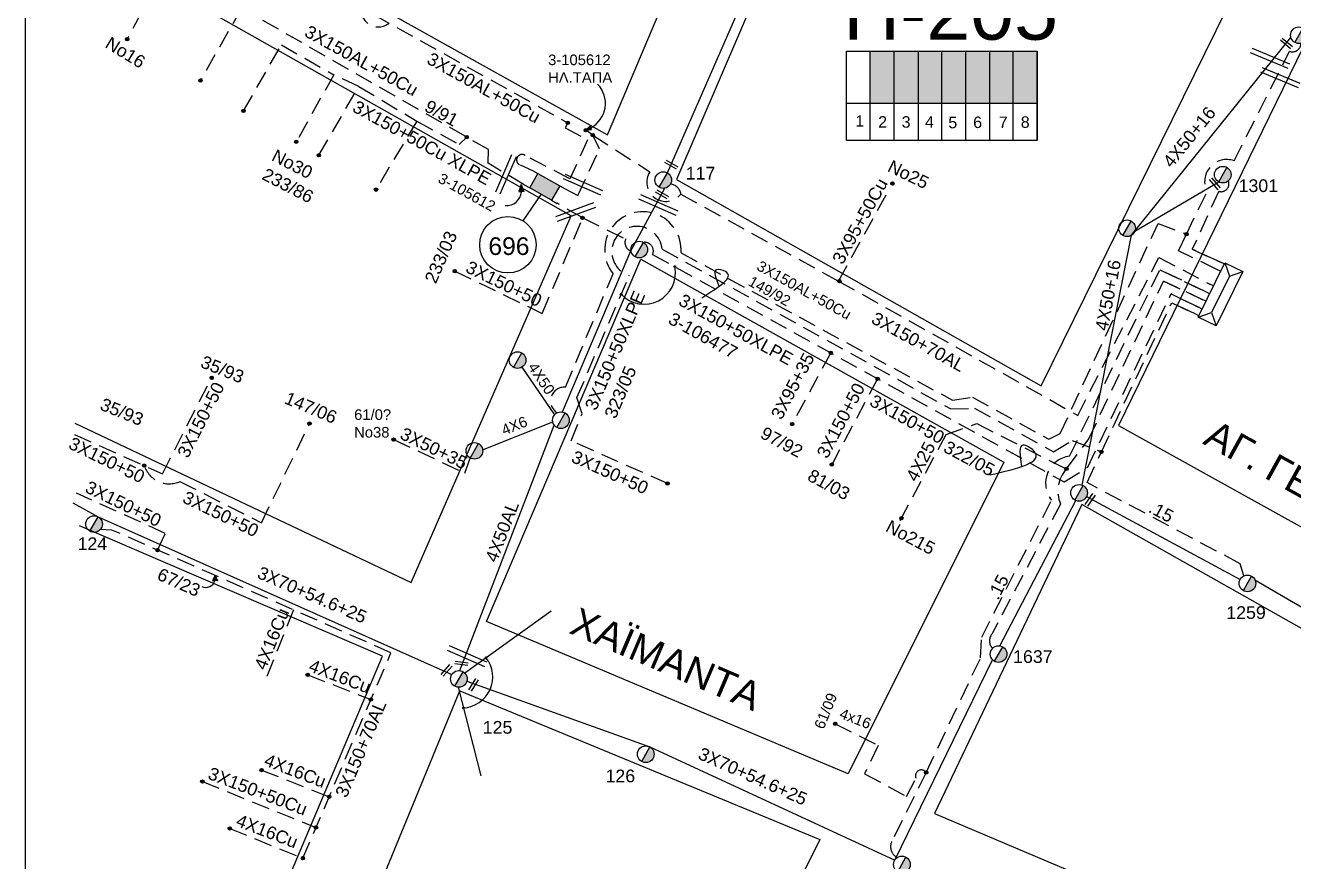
# Model space of a CAD drawing. Header units: millimetres. Extents: x 1421 to 7149, y 883 to 1925.
# Drawn here: x 5038.3 to 5217.9, y 1139.5 to 1257.9 of the extents above; entities that cross this region are included whole.
import ezdxf

# ---------------------------------------------------------------- set-up
doc = ezdxf.new("R2010")
doc.units = ezdxf.units.MM
doc.linetypes.add('DASHED', pattern=[19.05, 12.7, -6.35])
for name, color, linetype in [('3X50+35+13_5', 7, 'Continuous'), ('4x6', 7, 'SYN_LINE'), ('Link Box 4 Διευθύνσεων', 7, 'Continuous'), ('Pillar', 7, 'Continuous'), ('Άγνωστα', 7, 'Continuous'), ('Γυμνά εναέρια ΧΤ (3Φ)   4x16CU', 7, 'Continuous'), ('Γυμνά εναέρια ΧΤ (3Φ) 4x50AL', 7, 'Continuous'), ('Γυμνά εναέρια ΧΤ και ΦΟΠ (3Φ)   4x50+16AL', 7, 'Continuous'), ('Καλωδια Χ.Τ 3x95+35', 7, 'DASHED'), ('Καλωδια Χ.Τ. 3x50+35', 7, 'Continuous'), ('Καλωδια ΧΤ  3X95+50', 7, 'Continuous'), ('Καλώδια ΧΤ   3x150+50CU', 7, 'DASHED'), ('Καλώδια ΧΤ   3x150+70AL', 7, 'DASHED'), ('Καλώδια ΧΤ   3x150AL+50CU', 7, 'DASHED'), ('Μηχανική τομή', 7, 'Continuous'), ('Στύλος ΦΜ', 7, 'Continuous'), ('Στύλος ΦΜ @ 1', 7, 'Continuous'), ('Συνδέσεις', 7, 'Continuous'), ('Συνεστραμμένα ΧΤ   3x70+54.6+25 AL', 7, 'SYN_LINE'), ('Τομή', 7, 'Continuous'), ('Υπογεια Καλωδια Δικτυου ΧΤ 4X25', 7, 'DASHED'), ('Υποσταθμός πόλεως', 7, 'Continuous'), ('Υπόβαθρο ΔΕΗ', 7, 'Continuous'), ('Υπόγεια Καλώδια Δικτύου ΧΤ   .15', 7, 'DASHED'), ('Υπόγεια καλώδια Παροχών ΧΤ   4x16AL', 7, 'DASHED'), ('Υπόγεια καλώδια Παροχών ΧΤ   4x50AL', 7, 'DASHED')]:
    doc.layers.add(name, color=color, linetype=linetype)
doc.styles.add('arial', font='ARIAL.TTF')
doc.styles.get("Standard").update_dxf_attribs({"font": 'ARIAL.TTF'})
doc.linetypes.add('SYN_LINE', pattern='A,0.5,-0.0001,["/\\/\\/\\/",Standard,S=0.1,R=0,X=0,Y=-0.05],-0.25', length=0.7501)

# ---------------------------------------------------------------- blocks, each defined once
blk = doc.blocks.new('ΥΠΑΡΧΩΝ ΤΣΙΜΕΝΤΕΝΙΟΣ ΣΤΥΛΟΣ')
at = {"layer": 'Στύλος ΦΜ'}
blk.add_hatch(color=256, dxfattribs=at).paths.add_polyline_path([(-1.29, -2.28, 0.574793), (2.62, 0, 0.268822), (1.3, 2.27)])
blk.add_line((-1.29, -2.28), (1.3, 2.27), dxfattribs=at)
blk.add_circle((0, 0), 2.62, dxfattribs=at)
at = {"layer": 'Στύλος ΦΜ', "flags": 4}
for tag, p in [('ΑΡΙΘΜΟΣ', (-4.68, 8.05)), ('ΤΥΠΟΣ', (-4.91, 3.03))]:
    blk.add_attdef(tag, p, '', height=4, dxfattribs=at)
blk = doc.blocks.new('LINK BOX 4 ΑΝΑΧΩΡΗΣΕΩΝ')
at = {"layer": 'Link Box 4 Διευθύνσεων', "ltscale": 40}
blk.add_hatch(color=256, dxfattribs=at).paths.add_polyline_path([(-3.54, 0), (-3.54, -4.67), (3.54, -4.67), (3.54, 0)])
for p, q in [((-3.54, 0), (-5.33, 0)), ((5.33, 0), (3.54, 0)), ((-3.54, -4.67), (-5.33, -4.67)), ((5.33, -4.67), (3.54, -4.67))]:
    blk.add_line(p, q, dxfattribs=at)
blk.add_lwpolyline([(-3.54, -4.67), (-3.54, 0), (3.54, 0), (3.54, -4.67)], close=True, dxfattribs=at)
blk = doc.blocks.new('_ΣΥΝΔΕΣΗ')
at = {"layer": 'Συνδέσεις', "linetype": 'SYN_LINE', "ltscale": 40}
blk.add_hatch(color=256, dxfattribs=at).paths.add_polyline_path([(0.5, -0.01, 1), (-0.5, -0.01, 1)])
at = {"layer": 'Συνδέσεις'}
blk.add_circle((0, -0.01), 0.5, dxfattribs=at)
blk = doc.blocks.new('ΜΗΧΑΝΙΚΗ ΤΟΜΗ')
at = {"layer": 'Μηχανική τομή', "ltscale": 40}
for p, q in [((-3.67, 1.17), (3.91, 1.17)), ((3.91, -0.38), (-3.67, -0.38))]:
    blk.add_line(p, q, dxfattribs=at)
blk = doc.blocks.new('ΤΟΜΗ')
at = {"layer": 'Τομή', "ltscale": 40}
for p, q in [((10.95, 0.22), (-12.13, 0.22)), ((10.95, -2.57), (-12.13, -2.57))]:
    blk.add_line(p, q, dxfattribs=at)

msp = doc.modelspace()

# ---------------------------------------------------------------- hatches: boundary and pattern name
at = {"lineweight": -3, "ltscale": 0.1}
for points in [[(5118.34, 1243.42, 0.000496), (5118.34, 1243.42), (5118.23, 1243.66), (5117.63, 1243.07)], [(5118.34, 1243.42), (5117.63, 1243.07), (5118.46, 1243.18)]]:
    msp.add_hatch(color=256, dxfattribs=at).paths.add_polyline_path(points)
h = msp.add_hatch(color=256, dxfattribs=at)
h.paths.add_polyline_path([(5108.48, 1234.96), (5108.36, 1235.04), (5108.15, 1234.37), (5108.52, 1234.33)])
h.paths.add_polyline_path([(5108.46, 1235.39), (5108.36, 1235.04), (5108.48, 1234.96)])
h.paths.add_polyline_path([(5108.46, 1235.39), (5108.48, 1234.96), (5108.69, 1234.85)])
h.paths.add_polyline_path([(5108.69, 1234.85), (5108.48, 1234.96), (5108.52, 1234.33), (5108.87, 1234.4)])
h = msp.add_hatch(color=256, dxfattribs=at)
h.paths.add_polyline_path([(5065.16, 1180), (5064.74, 1179.32), (5065.09, 1179.28, 0.006286), (5065.1, 1179.32)])
h.paths.add_polyline_path([(5065.16, 1180), (5065.1, 1179.28), (5065.45, 1179.25)])
at = {"layer": 'Pillar', "linetype": 'DASHED', "lineweight": -3, "ltscale": 0.2}
msp.add_hatch(color=5, dxfattribs=at).paths.add_polyline_path([(5161.34, 1254.27), (5157.9, 1254.27), (5157.9, 1246.91), (5161.34, 1246.9)])
at = {"layer": 'Pillar', "lineweight": -3, "ltscale": 0.1}
for color, points in [(1, [(5164.78, 1254.27), (5161.34, 1254.27), (5161.34, 1246.9), (5164.78, 1246.9)]), (6, [(5164.78, 1246.9), (5168.07, 1246.9), (5168.08, 1254.27), (5164.78, 1254.27)]), (27, [(5171.46, 1254.27), (5168.08, 1254.27), (5168.07, 1246.9), (5171.46, 1246.89)]), (50, [(5174.86, 1254.27), (5171.46, 1254.27), (5171.46, 1246.89), (5174.86, 1246.89)]), (85, [(5178.2, 1254.27), (5174.86, 1254.27), (5174.86, 1246.89), (5178.19, 1246.89)])]:
    msp.add_hatch(color=color, dxfattribs=at).paths.add_polyline_path(points)
at = {"layer": 'Υπόγεια Καλώδια Δικτύου ΧΤ   .15', "lineweight": -3, "ltscale": 0.2}
msp.add_hatch(color=62, dxfattribs=at).paths.add_polyline_path([(5181.58, 1254.27), (5178.2, 1254.27), (5178.19, 1246.89), (5181.58, 1246.88)])

# ---------------------------------------------------------------- linework, layer by layer
at = {"lineweight": -3, "ltscale": 0.1}
msp.add_lwpolyline([(5038.25, 1899.55), (6989.1, 1899.55), (6989.1, 911.99), (5038.25, 911.99)], close=True, dxfattribs=at)
for points in [[(5118.34, 1243.42), (5117.63, 1243.07), (5118.23, 1243.66), (5118.34, 1243.42)], [(5118.34, 1243.42), (5117.63, 1243.07), (5118.46, 1243.18), (5118.34, 1243.42)], [(5108.52, 1234.33), (5108.46, 1235.39), (5108.15, 1234.37), (5108.52, 1234.33)], [(5108.52, 1234.33), (5108.46, 1235.39), (5108.87, 1234.4), (5108.52, 1234.33)], [(5065.1, 1179.28), (5065.16, 1180), (5064.74, 1179.32), (5065.1, 1179.28)], [(5065.1, 1179.28), (5065.16, 1180), (5065.45, 1179.25), (5065.1, 1179.28)]]:
    msp.add_lwpolyline(points, dxfattribs=at)
for centre, radius, start, end in [((5116.54, 1246.86), 3.88, 297.5157, 44.5655), ((5106.38, 1234.52), 2.14, 266.0291, 355.1356), ((5063.82, 1179.64), 1.32, 243.596, 345.9258)]:
    msp.add_arc(centre, radius, start, end, dxfattribs=at)
for points in [[(5134.06, 1219.33), (5137.42, 1223.06), (5136.14, 1223.29), (5136.5, 1221.03)], [(5174.87, 1194.25), (5181.06, 1197.69), (5179.61, 1198.47), (5179.37, 1195.49)]]:
    msp.add_spline(points, degree=3, dxfattribs=at)
at = {"layer": '3X50+35+13_5', "color": 27, "lineweight": -3, "ltscale": 0.1}
for points in [[(5188.56, 1191.18), (5210.33, 1179.45)], [(5212.43, 1179.4), (5242.45, 1161.92)]]:
    msp.add_lwpolyline(points, dxfattribs=at)
at = {"layer": '4x6', "color": 5, "lineweight": -3, "ltscale": 10}
msp.add_lwpolyline([(5103.02, 1197.82), (5112.96, 1201.78)], dxfattribs=at)
at = {"layer": 'Pillar', "lineweight": -3, "ltscale": 40}
for points in [[(5154.57, 1241.63), (5154.57, 1254.27), (5181.58, 1254.27), (5181.58, 1241.6), (5154.57, 1241.63)], [(5157.9, 1241.62), (5157.9, 1254.27)], [(5161.34, 1241.62), (5161.34, 1254.27)], [(5164.78, 1241.62), (5164.78, 1254.27)], [(5168.07, 1241.61), (5168.08, 1254.27)], [(5171.46, 1241.61), (5171.46, 1254.27)], [(5174.86, 1241.61), (5174.86, 1254.27)], [(5178.19, 1241.6), (5178.2, 1254.27)], [(5181.58, 1241.6), (5181.58, 1254.27)], [(5154.57, 1246.91), (5181.58, 1246.88)]]:
    msp.add_lwpolyline(points, dxfattribs=at)
at = {"layer": 'Γυμνά εναέρια ΧΤ (3Φ)   4x16CU', "color": 136, "linetype": 'DASHED', "lineweight": -3, "ltscale": 0.2}
for points in [[(5078.24, 1165.94), (5087.19, 1162.43)], [(5071.71, 1152.45), (5081.29, 1148.67)], [(5067.2, 1144.19), (5077.55, 1139.97)]]:
    msp.add_lwpolyline(points, dxfattribs=at)
at = {"layer": 'Γυμνά εναέρια ΧΤ (3Φ) 4x50AL', "color": 5, "lineweight": -3, "ltscale": 0.1}
for points in [[(5114.32, 1203.16), (5124.04, 1225.97), (5128.84, 1234.85)], [(5108.58, 1209.5), (5113.2, 1202.74)], [(5099.8, 1166.53), (5113.18, 1201.28)]]:
    msp.add_lwpolyline(points, dxfattribs=at)
at = {"layer": 'Γυμνά εναέρια ΧΤ και ΦΟΠ (3Φ)   4x50+16AL', "color": 62, "lineweight": -3, "ltscale": 0.1}
msp.add_lwpolyline([(5129.21, 1237.03), (5150.61, 1286)], dxfattribs=at)
at = {"layer": 'Γυμνά εναέρια ΧΤ και ΦΟΠ (3Φ)   4x50+16AL', "color": 85, "lineweight": -3, "ltscale": 0.1}
for points in [[(5187.95, 1192.8), (5194.95, 1228.2), (5217.53, 1256.19)], [(5195.41, 1228.76), (5207.29, 1235.74)], [(5176.3, 1170.04), (5187.07, 1190.62)], [(5161.4, 1139.69), (5175.27, 1168.05)]]:
    msp.add_lwpolyline(points, dxfattribs=at)
at = {"layer": 'Καλωδια Χ.Τ 3x95+35', "color": 6, "lineweight": -3, "ltscale": 0.2}
msp.add_lwpolyline([(5152.34, 1211.53), (5146.87, 1201.45)], dxfattribs=at)
at = {"layer": 'Καλωδια Χ.Τ. 3x50+35', "color": 5, "linetype": 'DASHED', "lineweight": -3, "ltscale": 0.2}
msp.add_lwpolyline([(5090.41, 1199.26), (5100.48, 1194.52), (5101.28, 1196.63)], dxfattribs=at)
at = {"layer": 'Καλωδια ΧΤ  3X95+50', "color": 62, "linetype": 'DASHED', "lineweight": -3, "ltscale": 0.2}
msp.add_lwpolyline([(5153.45, 1221.69), (5160.7, 1234.82)], dxfattribs=at)
at = {"layer": 'Καλώδια ΧΤ   3x150+50CU', "color": 64, "lineweight": -3, "ltscale": 0.2}
msp.add_lwpolyline([(5114.72, 1234.75), (5116.5, 1233.83), (5119.59, 1240.41), (5118.63, 1242.37), (5117.63, 1243.07), (5117.63, 1243.07)], dxfattribs=at)
at = {"layer": 'Καλώδια ΧΤ   3x150+50CU', "color": 85, "lineweight": -3, "ltscale": 0.2}
msp.add_lwpolyline([(5208.66, 1235.89, -0.648269), (5207.29, 1234.42), (5203.55, 1226.21), (5207.54, 1224.38), (5203.55, 1226.21)], format="xyb", dxfattribs=at)
at = {"layer": 'Καλώδια ΧΤ   3x150+50CU', "color": 6, "lineweight": -3, "ltscale": 0.2}
for points in [[(5099.08, 1223.1), (5111.47, 1217.13), (5117.22, 1230.66), (5113.57, 1232.71)], [(5117.22, 1230.66), (5123.29, 1227.66)], [(5158.98, 1207.86), (5152.48, 1195.7)]]:
    msp.add_lwpolyline(points, dxfattribs=at)
at = {"layer": 'Καλώδια ΧΤ   3x150+50CU', "color": 4, "lineweight": -3, "ltscale": 0.2}
for points in [[(5045.22, 1199.99), (5057.66, 1194.42), (5064.64, 1208)], [(5060.15, 1193.32), (5071.7, 1187.48), (5078.5, 1201.52)]]:
    msp.add_lwpolyline(points, dxfattribs=at)
at = {"layer": 'Καλώδια ΧΤ   3x150+50CU', "color": 136, "lineweight": -3, "ltscale": 0.2}
for points in [[(5056.99, 1183.59), (5058.06, 1185.97), (5045.47, 1191.66)], [(5076.25, 1175.12), (5072.08, 1164.73)], [(5063.32, 1150.82), (5079.42, 1144.32)]]:
    msp.add_lwpolyline(points, dxfattribs=at)
at = {"layer": 'Καλώδια ΧΤ   3x150+50CU', "color": 6, "lineweight": -3, "ltscale": 0.2}
msp.add_arc((5124.43, 1227.15), 1.25, 155.6839, 252.0718, dxfattribs=at)
at = {"layer": 'Καλώδια ΧΤ   3x150+50CU', "color": 4, "lineweight": -3, "ltscale": 0.2}
msp.add_arc((5058.63, 1196.7), 3.71, 197.707, 294.27, dxfattribs=at)
at = {"layer": 'Καλώδια ΧΤ   3x150+70AL', "color": 62, "lineweight": -3, "ltscale": 0.2}
msp.add_lwpolyline([(5118.63, 1242.37), (5126.7, 1237.18, 0.946325), (5131.11, 1234), (5153.45, 1221.69), (5187.32, 1202.68), (5198.82, 1225.06), (5206.03, 1221.28)], format="xyb", dxfattribs=at)
at = {"layer": 'Καλώδια ΧΤ   3x150+70AL', "color": 136, "lineweight": -3, "ltscale": 0.2}
msp.add_lwpolyline([(5077.55, 1139.97), (5090.04, 1169.06), (5050.52, 1186.44), (5048.86, 1186.51)], dxfattribs=at)
at = {"layer": 'Καλώδια ΧΤ   3x150+70AL', "color": 62, "lineweight": -3, "ltscale": 0.2}
msp.add_arc((5129.44, 1233.76), 1.69, 8.232, 82.9935, dxfattribs=at)
at = {"layer": 'Καλώδια ΧΤ   3x150AL+50CU', "color": 30, "lineweight": -3, "ltscale": 0.2}
for points in [[(5060.94, 1274.35), (5061.86, 1273.79), (5085.81, 1260.44, 0.673696), (5089.77, 1258.23)], [(5087.53, 1259.48), (5115.09, 1244.11), (5114.71, 1243.42), (5117.9, 1241.7), (5115.4, 1236.17), (5109.06, 1239.49, 1.153984), (5108.35, 1238.14), (5110.08, 1237.37)]]:
    msp.add_lwpolyline(points, format="xyb", dxfattribs=at)
at = {"layer": 'Καλώδια ΧΤ   3x150AL+50CU', "color": 173, "lineweight": -3, "ltscale": 0.2}
msp.add_lwpolyline([(5108.93, 1235.33), (5103.79, 1238.4), (5103.85, 1240.32), (5045.7, 1273.61)], dxfattribs=at)
at = {"layer": 'Καλώδια ΧΤ   3x150AL+50CU', "color": 5, "lineweight": -3, "ltscale": 0.2}
for points in [[(5207.04, 1223.36), (5201.58, 1225.98), (5202.73, 1228.35), (5205.65, 1234.36, -0.68102), (5209.48, 1238.73), (5217.33, 1254.24, 0.513412), (5218.96, 1255.38)], [(5113.59, 1203.05, -0.782951), (5114.75, 1206.68), (5121.5, 1222.72, -1.467705), (5131.13, 1225.7), (5169.57, 1204.84), (5172.42, 1205.27), (5183.23, 1199.29), (5184.84, 1200.1), (5198.71, 1229.86), (5202.73, 1228.35)]]:
    msp.add_lwpolyline(points, format="xyb", dxfattribs=at)
at = {"layer": 'Καλώδια ΧΤ   3x150AL+50CU', "color": 6, "lineweight": -3, "ltscale": 0.2}
msp.add_lwpolyline([(5127.11, 1225.48), (5185.41, 1193.25), (5188.75, 1195.36), (5200.55, 1219.87), (5204.42, 1218), (5200.55, 1219.87)], dxfattribs=at)
at = {"layer": 'Καλώδια ΧΤ   3x150AL+50CU', "color": 27, "lineweight": -3, "ltscale": 0.2}
for points in [[(5128.45, 1226.24), (5169.33, 1203.61), (5172.71, 1203.7), (5183.88, 1197.52), (5186.54, 1199.13), (5190.67, 1197.52)], [(5129.21, 1193.03), (5115.55, 1199.07), (5117.11, 1202.92), (5116.39, 1205.21), (5123.79, 1222.48)]]:
    msp.add_lwpolyline(points, dxfattribs=at)
msp.add_arc((5124.89, 1225.88), 3.57, 5.8046, 251.9202, dxfattribs=at)
at = {"layer": 'Καλώδια ΧΤ   3x150AL+50CU', "color": 6, "lineweight": -3, "ltscale": 0.2}
msp.add_arc((5125.98, 1225.96), 1.23, 336.7561, 98.783, dxfattribs=at)
at = {"layer": 'Συνεστραμμένα ΧΤ   3x70+54.6+25 AL', "color": 50, "lineweight": -3, "ltscale": 20}
for points in [[(5044.96, 1190.3), (5048.57, 1188.31), (5098.65, 1165.98)], [(5100.48, 1166.21), (5112.75, 1175)], [(5100.79, 1165.03), (5126.73, 1155.72), (5161.4, 1139.69)]]:
    msp.add_lwpolyline(points, dxfattribs=at)
at = {"layer": 'Συνεστραμμένα ΧΤ   3x70+54.6+25 AL', "color": 50, "lineweight": -3, "ltscale": 15}
msp.add_lwpolyline([(5099.54, 1164.19), (5102.76, 1151.63)], dxfattribs=at)
at = {"layer": 'Υπογεια Καλωδια Δικτυου ΧΤ 4X25', "color": 1, "lineweight": -3, "ltscale": 0.2}
msp.add_lwpolyline([(5162.16, 1187.78), (5168.67, 1199.96), (5173.04, 1201.51), (5185.73, 1195.09), (5188.89, 1199.34), (5199.47, 1221.71), (5204.96, 1219.11), (5199.47, 1221.71)], dxfattribs=at)
msp.add_lwpolyline([(5185.73, 1195.09, 0.298969), (5184.89, 1190.13), (5175.16, 1171.7, 0.38373), (5175.25, 1169.69)], format="xyb", dxfattribs=at)
at = {"layer": 'Υποσταθμός πόλεως', "linetype": 'Continuous', "lineweight": -3, "ltscale": 40}
for p, q in [((5208.07, 1224.12), (5207.54, 1224.38)), ((5207.57, 1223.1), (5207.04, 1223.36)), ((5206.01, 1219.9), (5205.48, 1220.16)), ((5206.56, 1221.02), (5206.03, 1221.28)), ((5205.5, 1218.85), (5204.96, 1219.11)), ((5204.49, 1216.78), (5203.95, 1217.04)), ((5204.96, 1217.74), (5204.42, 1218))]:
    msp.add_line(p, q, dxfattribs=at)
msp.add_lwpolyline([(5210.69, 1223.06), (5206.93, 1215.36), (5204.4, 1216.6), (5208.16, 1224.3)], close=True, dxfattribs=at)
for points in [[(5208.16, 1224.3), (5208.81, 1222.41)], [(5208.81, 1222.41), (5206.28, 1217.25)], [(5208.81, 1222.41), (5210.69, 1223.06)], [(5204.4, 1216.6), (5206.28, 1217.25)], [(5206.28, 1217.25), (5206.93, 1215.36)]]:
    msp.add_lwpolyline(points, dxfattribs=at)
at = {"layer": 'Υπόβαθρο ΔΕΗ', "lineweight": -3, "ltscale": 0.2}
for points in [[(5047.8, 1283.09), (5120.7, 1242.4), (5140.75, 1289.75), (5067.89, 1323.13), (5063.67, 1321.59), (5047.8, 1283.09)], [(5130.48, 1236.07), (5182.16, 1206.88), (5208.47, 1260.34), (5192.98, 1267.46), (5187.04, 1269.06), (5151.66, 1285.35), (5130.48, 1236.07)], [(5045.25, 1201.59), (5092.88, 1179.02), (5115.57, 1230.96), (5046.09, 1270.19)], [(5193.08, 1201.24), (5245.74, 1172.05), (5273.61, 1230.15), (5219.32, 1254.9), (5193.08, 1201.24)], [(5154.82, 1151.91), (5103.56, 1173.48), (5125.44, 1224.81), (5176.86, 1196.06), (5154.82, 1151.91)], [(5167.05, 1146.29), (5221.96, 1123.02), (5240.7, 1160.26), (5187.92, 1190.06), (5167.05, 1146.29)], [(5045.63, 1130.98), (5068.95, 1121.58), (5088.84, 1168.59), (5045.9, 1187.06)], [(5079.87, 1115.23), (5099.8, 1163.68), (5150.78, 1142.6), (5129.35, 1099.41), (5079.87, 1115.23)]]:
    msp.add_lwpolyline(points, dxfattribs=at)
at = {"layer": 'Υπόβαθρο ΔΕΗ', "lineweight": -3}
msp.add_lwpolyline([(5108.75, 1230.23), (5111.32, 1233.98)], dxfattribs=at)
msp.add_circle((5106.61, 1226.85), 4, dxfattribs=at)
for centre, radius, start, end in [((5125.9, 1222.85), 4.43, 222.8946, 11.6497), ((5100.09, 1165.63), 4.37, 272.6531, 38.742)]:
    msp.add_arc(centre, radius, start, end, dxfattribs=at)
at = {"layer": 'Υπόγεια Καλώδια Δικτύου ΧΤ   .15', "color": 50, "lineweight": -3, "ltscale": 0.2}
for points in [[(5165.85, 1152.11), (5173.57, 1168.35), (5173.72, 1171.26), (5183.6, 1190.66, -0.583817), (5186.17, 1196.9), (5198.96, 1223.31), (5205.48, 1220.16), (5198.96, 1223.31)], [(5165.85, 1152.11), (5160.99, 1142.35, 0.416717), (5161.77, 1140.07, 9.020458)]]:
    msp.add_lwpolyline(points, format="xyb", dxfattribs=at)
at = {"layer": 'Υπόγεια Καλώδια Δικτύου ΧΤ   .15', "color": 27, "lineweight": -3, "ltscale": 0.2}
msp.add_lwpolyline([(5210.85, 1179.95), (5210.34, 1181.68), (5188.65, 1193.16), (5190.67, 1197.52), (5200.63, 1218.62), (5203.95, 1217.04), (5200.63, 1218.62)], dxfattribs=at)
at = {"layer": 'Υπόγεια καλώδια Παροχών ΧΤ   4x16AL', "color": 2, "lineweight": -3, "ltscale": 0.2}
msp.add_lwpolyline([(5152.97, 1159), (5159.07, 1155.95), (5157.14, 1151.93), (5163.05, 1148.72), (5164.41, 1151.29, -0.921379), (5165.85, 1152.11, -6.585059)], format="xyb", dxfattribs=at)
at = {"layer": 'Υπόγεια καλώδια Παροχών ΧΤ   4x50AL', "color": 173, "lineweight": -3, "ltscale": 0.2}
for points in [[(5058.23, 1266.43), (5052.67, 1255.95)], [(5068.88, 1260.34), (5063.05, 1250.09)], [(5069.15, 1245.79), (5074.51, 1255.15), (5081.94, 1250.92), (5076.62, 1241.42)], [(5085.47, 1249.26), (5081.94, 1250.92)], [(5079.84, 1239.52), (5085.47, 1249.26), (5093.7, 1244.36), (5087.92, 1234.64)], [(5093.7, 1244.36), (5099.71, 1241.03), (5100.78, 1242.08)]]:
    msp.add_lwpolyline(points, dxfattribs=at)

# ---------------------------------------------------------------- block references
at = {"layer": 'Link Box 4 Διευθύνσεων', "lineweight": -3, "xscale": 0.4999999999999917, "yscale": 0.4999999999999917, "zscale": 0.4999999999999917, "rotation": 150.54738978463}
msp.add_blockref('LINK BOX 4 ΑΝΑΧΩΡΗΣΕΩΝ', (5111.25, 1234.02), dxfattribs=at)
at = {"layer": 'Μηχανική τομή', "lineweight": -3}
for p, xscale, yscale, zscale, rotation in [((5216.79, 1255.31), 0.2500000000015829, 0.2500000000015829, 0.2500000000015829, 320.0763728501796), ((5129.66, 1238.11), 0.2500000000015828, 0.2500000000015828, 0.2500000000015828, 330.577342717488), ((5206.84, 1235.53), 0.2500000000009137, 0.2500000000009137, 0.2500000000009137, 130.1575148971099), ((5128.38, 1233.91), 0.2500000000015828, 0.2500000000015828, 0.2500000000015828, 330.577342717488), ((5189.16, 1190.65), 0.2500000000014799, 0.2500000000014799, 0.2500000000014799, 54.97931444050379), ((5099.99, 1167.48), 0.2500000000015019, 0.2500000000015019, 0.2500000000015019, 352.5502291379933), ((5097.97, 1166.48), 0.2500000000014186, 0.2500000000014186, 0.2500000000014186, 48.31425583106584), ((5101.82, 1164.44), 0.2500000000016116, 0.2500000000016116, 0.2500000000016116, 58.30570011160167)]:
    msp.add_blockref('ΜΗΧΑΝΙΚΗ ΤΟΜΗ', p, dxfattribs=dict(at, xscale=xscale, yscale=yscale, zscale=zscale, rotation=rotation))
at = {"layer": 'Στύλος ΦΜ @ 1', "lineweight": -3, "ltscale": 40}
ref = msp.add_blockref('ΥΠΑΡΧΩΝ ΤΣΙΜΕΝΤΕΝΙΟΣ ΣΤΥΛΟΣ', (5218.66, 1256.52), dxfattribs=dict(at, xscale=0.4499999999998181, yscale=0.4499999999998181, zscale=0.4499999999998181))
ref.add_attrib('ΑΡΙΘΜΟΣ', '109', (5219.1, 1251.67), dxfattribs={"layer": 'Στύλος ΦΜ', "height": 1.8, "flags": 4})
ref = msp.add_blockref('ΥΠΑΡΧΩΝ ΤΣΙΜΕΝΤΕΝΙΟΣ ΣΤΥΛΟΣ', (5128.62, 1236.01), dxfattribs=dict(at, xscale=0.4499999999998181, yscale=0.4499999999998181, zscale=0.4499999999998181))
ref.add_attrib('ΑΡΙΘΜΟΣ', '117', (5131.8, 1236.08), dxfattribs={"layer": 'Στύλος ΦΜ', "height": 1.8, "flags": 4})
ref = msp.add_blockref('ΥΠΑΡΧΩΝ ΤΣΙΜΕΝΤΕΝΙΟΣ ΣΤΥΛΟΣ', (5207.87, 1236.77), dxfattribs=dict(at, xscale=0.4499999999998181, yscale=0.4499999999998181, zscale=0.4499999999998181))
ref.add_attrib('ΑΡΙΘΜΟΣ', '1301', (5210.11, 1234.31), dxfattribs={"layer": 'Στύλος ΦΜ', "height": 1.8, "flags": 4})
at = {"layer": 'Στύλος ΦΜ @ 1', "lineweight": -3, "ltscale": 40, "xscale": 0.4499999999998181, "yscale": 0.4499999999998181, "zscale": 0.4499999999998181}
for p in [(5194.31, 1229.18), (5125.21, 1226.16), (5107.98, 1210.51), (5114.12, 1202), (5101.86, 1197.66), (5187.51, 1191.71)]:
    msp.add_blockref('ΥΠΑΡΧΩΝ ΤΣΙΜΕΝΤΕΝΙΟΣ ΣΤΥΛΟΣ', p, dxfattribs=at)
at = {"layer": 'Στύλος ΦΜ @ 1', "lineweight": -3, "ltscale": 40}
ref = msp.add_blockref('ΥΠΑΡΧΩΝ ΤΣΙΜΕΝΤΕΝΙΟΣ ΣΤΥΛΟΣ', (5047.98, 1187.29), dxfattribs=dict(at, xscale=0.4499999999998181, yscale=0.4499999999998181, zscale=0.4499999999998181))
ref.add_attrib('ΑΡΙΘΜΟΣ', '124', (5045.64, 1183.61), dxfattribs={"layer": 'Στύλος ΦΜ', "height": 1.8, "flags": 4})
ref = msp.add_blockref('ΥΠΑΡΧΩΝ ΤΣΙΜΕΝΤΕΝΙΟΣ ΣΤΥΛΟΣ', (5211.37, 1178.89), dxfattribs=dict(at, xscale=0.4499999999998181, yscale=0.4499999999998181, zscale=0.4499999999998181))
ref.add_attrib('ΑΡΙΘΜΟΣ', '1259', (5208.37, 1173.85), dxfattribs={"layer": 'Στύλος ΦΜ', "height": 1.8, "flags": 4})
ref = msp.add_blockref('ΥΠΑΡΧΩΝ ΤΣΙΜΕΝΤΕΝΙΟΣ ΣΤΥΛΟΣ', (5176.11, 1168.88), dxfattribs=dict(at, xscale=0.4499999999998181, yscale=0.4499999999998181, zscale=0.4499999999998181))
ref.add_attrib('ΤΥΠΟΣ', '1637', (5178.17, 1167.62), dxfattribs={"layer": 'Στύλος ΦΜ', "height": 1.8, "flags": 4})
ref = msp.add_blockref('ΥΠΑΡΧΩΝ ΤΣΙΜΕΝΤΕΝΙΟΣ ΣΤΥΛΟΣ', (5099.66, 1165.36), dxfattribs=dict(at, xscale=0.4499999999998181, yscale=0.4499999999998181, zscale=0.4499999999998181))
ref.add_attrib('ΑΡΙΘΜΟΣ', '125', (5103.04, 1157.6), dxfattribs={"layer": 'Στύλος ΦΜ', "height": 1.8, "flags": 4})
ref = msp.add_blockref('ΥΠΑΡΧΩΝ ΤΣΙΜΕΝΤΕΝΙΟΣ ΣΤΥΛΟΣ', (5126.14, 1154.7), dxfattribs=dict(at, xscale=0.4499999999998181, yscale=0.4499999999998181, zscale=0.4499999999998181))
ref.add_attrib('ΑΡΙΘΜΟΣ', '126', (5120.43, 1150.72), dxfattribs={"layer": 'Στύλος ΦΜ', "height": 1.8, "flags": 4})
ref = msp.add_blockref('ΥΠΑΡΧΩΝ ΤΣΙΜΕΝΤΕΝΙΟΣ ΣΤΥΛΟΣ', (5162.41, 1139.08), dxfattribs=dict(at, xscale=0.4499999999998181, yscale=0.4499999999998181, zscale=0.4499999999998181))
ref.add_attrib('ΑΡΙΘΜΟΣ', '127', (5161.55, 1134.09), dxfattribs={"layer": 'Στύλος ΦΜ', "height": 1.8, "flags": 4})
at = {"layer": 'Συνδέσεις', "lineweight": -3}
for p, xscale, yscale, zscale in [((5052.67, 1255.96), 0.4777242751392805, 0.4777242751392805, 0.4777242751392805), ((5063.05, 1250.1), 0.4777242751392805, 0.4777242751392805, 0.4777242751392805), ((5069.15, 1245.8), 0.4777242751392805, 0.4777242751392805, 0.4777242751392805), ((5115.09, 1244.12), 0.4777242751392805, 0.4777242751392805, 0.4777242751392805), ((5117.63, 1243.07), 0.4777242751392805, 0.4777242751392805, 0.4777242751392805), ((5076.62, 1241.43), 0.4777242751392805, 0.4777242751392805, 0.4777242751392805), ((5100.78, 1242.09), 0.4777242751392805, 0.4777242751392805, 0.4777242751392805), ((5118.63, 1242.38), 0.4777242751392805, 0.4777242751392805, 0.4777242751392805), ((5079.84, 1239.53), 0.4777242751392805, 0.4777242751392805, 0.4777242751392805), ((5087.92, 1234.65), 0.4777242751392805, 0.4777242751392805, 0.4777242751392805), ((5161.08, 1235.52), 0.4777242751392805, 0.4777242751392805, 0.4777242751392805), ((5117.16, 1230.65), 0.4777242751392805, 0.4777242751392805, 0.4777242751392805), ((5202.73, 1228.35), 0.4777242751392805, 0.4777242751392805, 0.4777242751392805), ((5130.24, 1223.75), 0.25, 0.25, 0.25), ((5099.08, 1223.11), 0.4777242751392805, 0.4777242751392805, 0.4777242751392805), ((5153.57, 1221.7), 0.4777242751392805, 0.4777242751392805, 0.4777242751392805), ((5122.65, 1219.83), 0.25, 0.25, 0.25), ((5152.34, 1211.54), 0.4777242751392805, 0.4777242751392805, 0.4777242751392805), ((5064.65, 1208), 0.4777242751392805, 0.4777242751392805, 0.4777242751392805), ((5158.98, 1207.87), 0.4777242751392805, 0.4777242751392805, 0.4777242751392805), ((5078.5, 1201.53), 0.4777242751392805, 0.4777242751392805, 0.4777242751392805), ((5146.87, 1201.45), 0.4777242751392805, 0.4777242751392805, 0.4777242751392805), ((5090.42, 1199.26), 0.4777242751392805, 0.4777242751392805, 0.4777242751392805), ((5190.67, 1197.52), 0.4777242751392805, 0.4777242751392805, 0.4777242751392805), ((5055.09, 1195.58), 0.4777242751392805, 0.4777242751392805, 0.4777242751392805), ((5152.48, 1195.71), 0.4777242751392805, 0.4777242751392805, 0.4777242751392805), ((5185.73, 1195.1), 0.4777242751392805, 0.4777242751392805, 0.4777242751392805), ((5129.21, 1193.04), 0.4777242751392805, 0.4777242751392805, 0.4777242751392805), ((5162.34, 1188.12), 0.4777242751392805, 0.4777242751392805, 0.4777242751392805), ((5056.99, 1183.6), 0.4777242751392805, 0.4777242751392805, 0.4777242751392805), ((5103.5, 1168.37), 0.25, 0.25, 0.25), ((5078.24, 1165.94), 0.4777242751392805, 0.4777242751392805, 0.4777242751392805), ((5087.19, 1162.44), 0.4777242751392805, 0.4777242751392805, 0.4777242751392805), ((5100.29, 1161.27), 0.25, 0.25, 0.25), ((5152.98, 1159.01), 0.4777242751392805, 0.4777242751392805, 0.4777242751392805), ((5071.71, 1152.46), 0.4777242751392805, 0.4777242751392805, 0.4777242751392805), ((5165.85, 1152.11), 0.4777242751392805, 0.4777242751392805, 0.4777242751392805), ((5063.32, 1150.82), 0.4777242751392805, 0.4777242751392805, 0.4777242751392805), ((5081.29, 1148.67), 0.4777242751392805, 0.4777242751392805, 0.4777242751392805), ((5067.2, 1144.19), 0.4777242751392805, 0.4777242751392805, 0.4777242751392805), ((5079.42, 1144.33), 0.4777242751392805, 0.4777242751392805, 0.4777242751392805), ((5077.56, 1139.98), 0.4777242751392805, 0.4777242751392805, 0.4777242751392805)]:
    msp.add_blockref('_ΣΥΝΔΕΣΗ', p, dxfattribs=dict(at, xscale=xscale, yscale=yscale, zscale=zscale))
at = {"layer": 'Τομή', "lineweight": -3}
for p, xscale, yscale, zscale, rotation in [((5214.29, 1253.05), 0.2499999999999999, 0.2499999999999999, 0.2499999999999999, 157.3310112756824), ((5215.75, 1250.32), 0.2499999999999999, 0.2499999999999999, 0.2499999999999999, 157.3310112756824), ((5106.09, 1237.05), 0.2500000000000192, 0.2500000000000192, 0.2500000000000192, 66.77369168440626), ((5116.96, 1235.17), 0.2500000000000193, 0.2500000000000193, 0.2500000000000193, 156.4699702599604), ((5116.17, 1231.18), 0.2500000000000849, 0.2500000000000849, 0.2500000000000849, 200.0838499528997), ((5127.64, 1232.29), 0.2500000000000193, 0.2500000000000193, 0.2500000000000193, 156.4699702599604), ((5100.55, 1168.39), 0.2500000000000193, 0.2500000000000193, 0.2500000000000193, 156.4699702599604)]:
    msp.add_blockref('ΤΟΜΗ', p, dxfattribs=dict(at, xscale=xscale, yscale=yscale, zscale=zscale, rotation=rotation))

# ---------------------------------------------------------------- texts
at = {"lineweight": -3, "ltscale": 40, "char_height": 4, "width": 64.8866, "attachment_point": 1, "style": 'arial'}
for s, insert, rotation in [('ΑΓ. ΓΕΩΡΓΙΟΥ', (5206.84, 1202.23), 331), ('ΧΑΪΜΑΝΤΑ', (5116.67, 1175.59), 337)]:
    msp.add_mtext(s, dxfattribs=dict(at, insert=insert, rotation=rotation))
at = {"layer": 'Pillar', "lineweight": -3, "ltscale": 30, "char_height": 1.63, "width": 11.2573, "attachment_point": 1}
for s, insert in [('1', (5155.82, 1245.19)), ('2', (5159.05, 1245.05)), ('3', (5162.38, 1245.05)), ('4', (5165.69, 1245.05)), ('8', (5179.25, 1245.03)), ('5', (5168.99, 1244.97)), ('6', (5172.51, 1245)), ('7', (5176.14, 1245))]:
    msp.add_mtext(s, dxfattribs=dict(at, insert=insert))
at = {"layer": 'Άγνωστα', "color": 7, "lineweight": -3, "attachment_point": 1}
for s, insert, char_height, width, rotation in [('3X150AL+50Cu', (5078.51, 1258.03), 1.8, 20.7581, 331), ('No16', (5050.33, 1256.41), 1.8, 20.7581, 328.5924), ('3X150AL+50Cu', (5095.84, 1254.18), 1.8, 20.7581, 331), ('3X150+50Cu XLPE', (5085.3, 1247.39), 1.8, 26.0179, 331), ('9/91', (5095.5, 1247.46), 1.8, 20.7581, 331), ('4X50+16', (5199.23, 1238.74), 1.8, 20.7581, 51), ('No30\\P233/86', (5073.81, 1240.46), 1.8, 20.7581, 332.7495), ('No25', (5161.03, 1238.94), 1.8, 20.7581, 333.9056), ('3-105612', (5097.29, 1237.08), 1.5, 20.7581, 331), ('3X95+50Cu', (5152.45, 1224.8), 1.8, 20.7581, 61), ('233/03', (5094.74, 1221.94), 1.8, 20.7581, 66.2916), ('3X150+50', (5101.26, 1224.66), 1.8, 20.7581, 334), ('3X150AL+50Cu\\P149/92', (5142.44, 1224.68), 1.5, 20.7581, 331), ('4X50+16', (5189.77, 1214.9), 1.8, 20.7581, 79), ('3X150+50XLPE\\P323/05', (5117.44, 1203.96), 1.8, 20.7581, 67), ('3X150+50XLPE\\P3-106477', (5131.5, 1219.99), 1.8, 20.7581, 331), ('3X150+70AL', (5158.8, 1217.43), 1.8, 20.7581, 331), ('35/93', (5063.6, 1211.23), 1.8, 20.7581, 337.7507), ('3X95+35', (5143.77, 1202.78), 1.8, 20.7581, 62), ('4X50', (5110.61, 1210.35), 1.5, 20.7581, 304), ('3X150+50', (5059.68, 1197.32), 1.8, 20.7581, 63), ('147/06', (5075.5, 1206.09), 1.8, 20.7581, 337.262), ('3X150+50', (5150.26, 1197.29), 1.8, 20.7581, 62), ('3X150+50', (5158.56, 1205.74), 1.8, 20.7581, 331), ('35/93', (5049.36, 1205.21), 1.8, 20.7581, 337.7507), ('4X6', (5105.51, 1201.22), 1.5, 20.7581, 22), ('3X50+35', (5091.96, 1201.07), 1.8, 20.7581, 334), ('97/92', (5143.06, 1201.17), 1.8, 20.7581, 331.8488), ('3X150+50', (5045, 1199.7), 1.8, 20.7581, 334), ('4X25', (5162.9, 1193.98), 1.8, 20.7581, 62), ('322/05', (5169, 1199.19), 1.8, 20.7581, 331.8488), ('3X150+50', (5116.17, 1197.79), 1.8, 20.7581, 336), ('81/03', (5149.73, 1195.16), 1.8, 20.7581, 331.8488), ('3X150+50', (5047.35, 1193.5), 1.8, 20.7581, 334), ('3X150+50', (5061.14, 1192.06), 1.8, 20.7581, 334), ('4X50AL', (5103.33, 1182.37), 1.8, 20.7581, 69), ('.15', (5198.04, 1190.65), 1.8, 20.7581, 332), ('No215', (5160.81, 1187.95), 1.8, 20.7581, 331.8488), ('67/23', (5057.49, 1181.15), 1.8, 20.7581, 336), ('3X70+54.6+25', (5071.66, 1181.37), 1.8, 20.7581, 336.636), ('.15', (5174.45, 1177.23), 1.8, 20.7581, 63), ('4X16Cu', (5070.61, 1167.15), 1.8, 20.7581, 68), ('4X16Cu', (5078.89, 1168.2), 1.8, 20.7581, 339), ('61/09', (5149.94, 1158.68), 1.5, 20.7581, 67.9466), ('3X150+70AL', (5082.08, 1149.11), 1.8, 20.7581, 67), ('4x16', (5153.98, 1161.26), 1.5, 20.7581, 339), ('3X70+54.6+25', (5134.13, 1155.75), 1.8, 20.7581, 336), ('4X16Cu', (5072.56, 1154.83), 1.8, 20.7581, 339), ('3X150+50Cu', (5064.61, 1152.94), 1.8, 20.7581, 339), ('4X16Cu', (5068.58, 1146.27), 1.8, 20.7581, 339)]:
    msp.add_mtext(s, dxfattribs=dict(at, insert=insert, char_height=char_height, width=width, rotation=rotation))
at = {"layer": 'Άγνωστα', "color": 7, "lineweight": -3}
for s, insert, char_height, width, attachment_point in [('3-105612\\PΗΛ.ΤΑΠΑ', (5112.3, 1253.78), 1.5, 20.7581, 1), ('696', (5103.84, 1225.36), 2.5, 1.8, 7), ('61/0?\\PNo38', (5084.82, 1203.54), 1.5, 20.7581, 1)]:
    msp.add_mtext(s, dxfattribs=dict(at, insert=insert, char_height=char_height, width=width, attachment_point=attachment_point))
at = {"layer": 'Υπόβαθρο ΔΕΗ', "lineweight": -3, "insert": (5154.08, 1263.88), "char_height": 8, "width": 84.6573, "attachment_point": 1}
msp.add_mtext('Η-205', dxfattribs=at)

doc.saveas('drawing.dxf')
